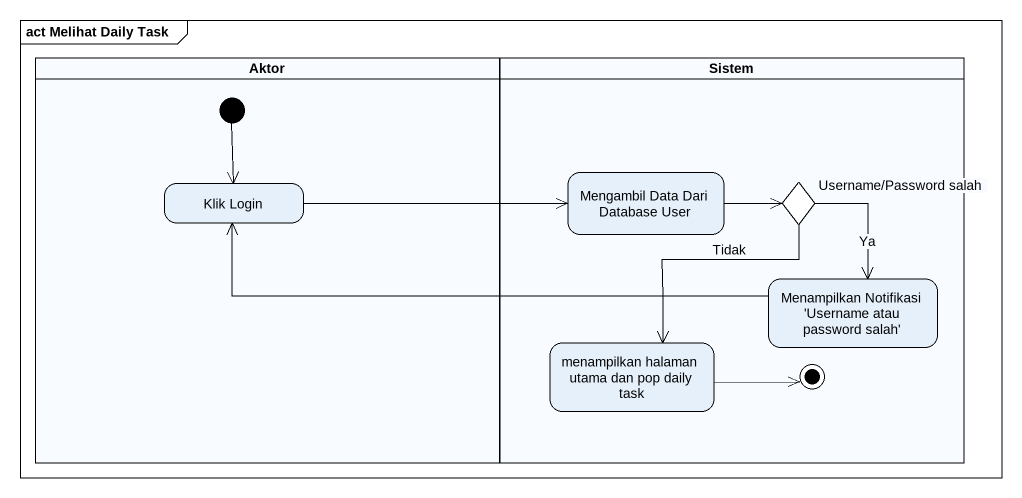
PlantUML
@startuml
mainframe act Melihat Daily Task
hide empty description
state Aktor <<partition>> {
  state "Klik Login" as Klik_Login
  [*] --> Klik_Login
}
state Sistem <<partition>> {
  state "Mengambil Data Dari Database User" as Mengambil_Data_Dari
  state "Username/Password salah" as Username_Password_salah <<choice>>
  state "Menampilkan Notifikasi 'Username atau password salah'" as Menampilkan_Notifikasi
  state "menampilkan halaman utama dan pop daily task" as menampilkan_halaman_utama
  menampilkan_halaman_utama -right-> [*]
}
Mengambil_Data_Dari -right-> Username_Password_salah
Username_Password_salah --> Menampilkan_Notifikasi : Ya
Username_Password_salah --> menampilkan_halaman_utama : Tidak
Klik_Login -right-> Mengambil_Data_Dari
Menampilkan_Notifikasi -left-> Klik_Login
@enduml
